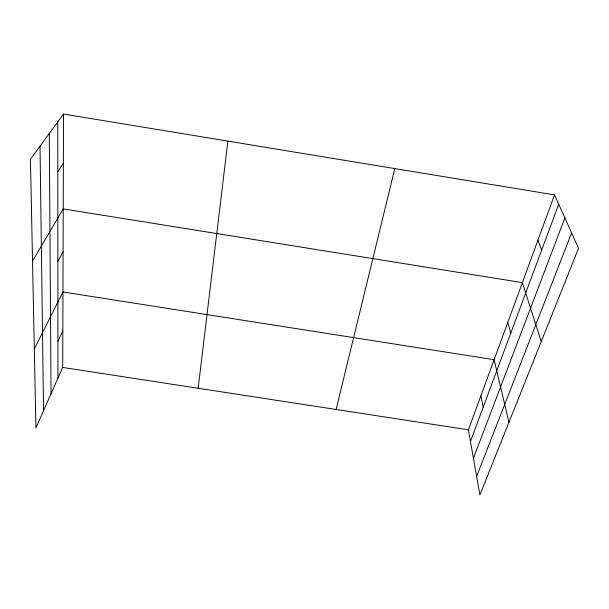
<?xml version="1.0" encoding="UTF-8"?>
<svg xmlns="http://www.w3.org/2000/svg" width="609" height="609" viewBox="0 0 609 609"><rect width="100%" height="100%" fill="white"/><g stroke="black" fill="none" stroke-linecap="round" stroke-linejoin="round"><path stroke-width="0.91" d="M63.542 114.05L30.45 159.231L35.923 427.883L62.697 367.425L63.542 114.05L554.517 194.895L578.55 248.289L479.892 494.95L468.428 429.832L554.517 194.895M198.161 388.26L227.873 141.113M336.099 409.484L394.792 168.594M470.468 441.426L558.719 204.243M473.429 458.242L564.886 217.931M476.626 476.413L571.615 232.882M57.916 341.314L62.818 330.87M34.317 349.026L62.948 291.97L494.127 359.683L508.941 422.319M57.863 261.436L63.085 251.761M32.528 261.086L63.229 208.895L522.362 282.629L541.249 341.55M57.794 171.685L63.382 163.098M62.697 367.425L468.428 429.832M537.899 240.235L541.645 250.139M507.807 322.367L510.761 333.138M480.889 395.827L483.203 407.193M40.019 146.168L43.559 410.656M49.291 133.516L51.034 393.772M57.764 121.945L57.939 378.174"/></g></svg>
